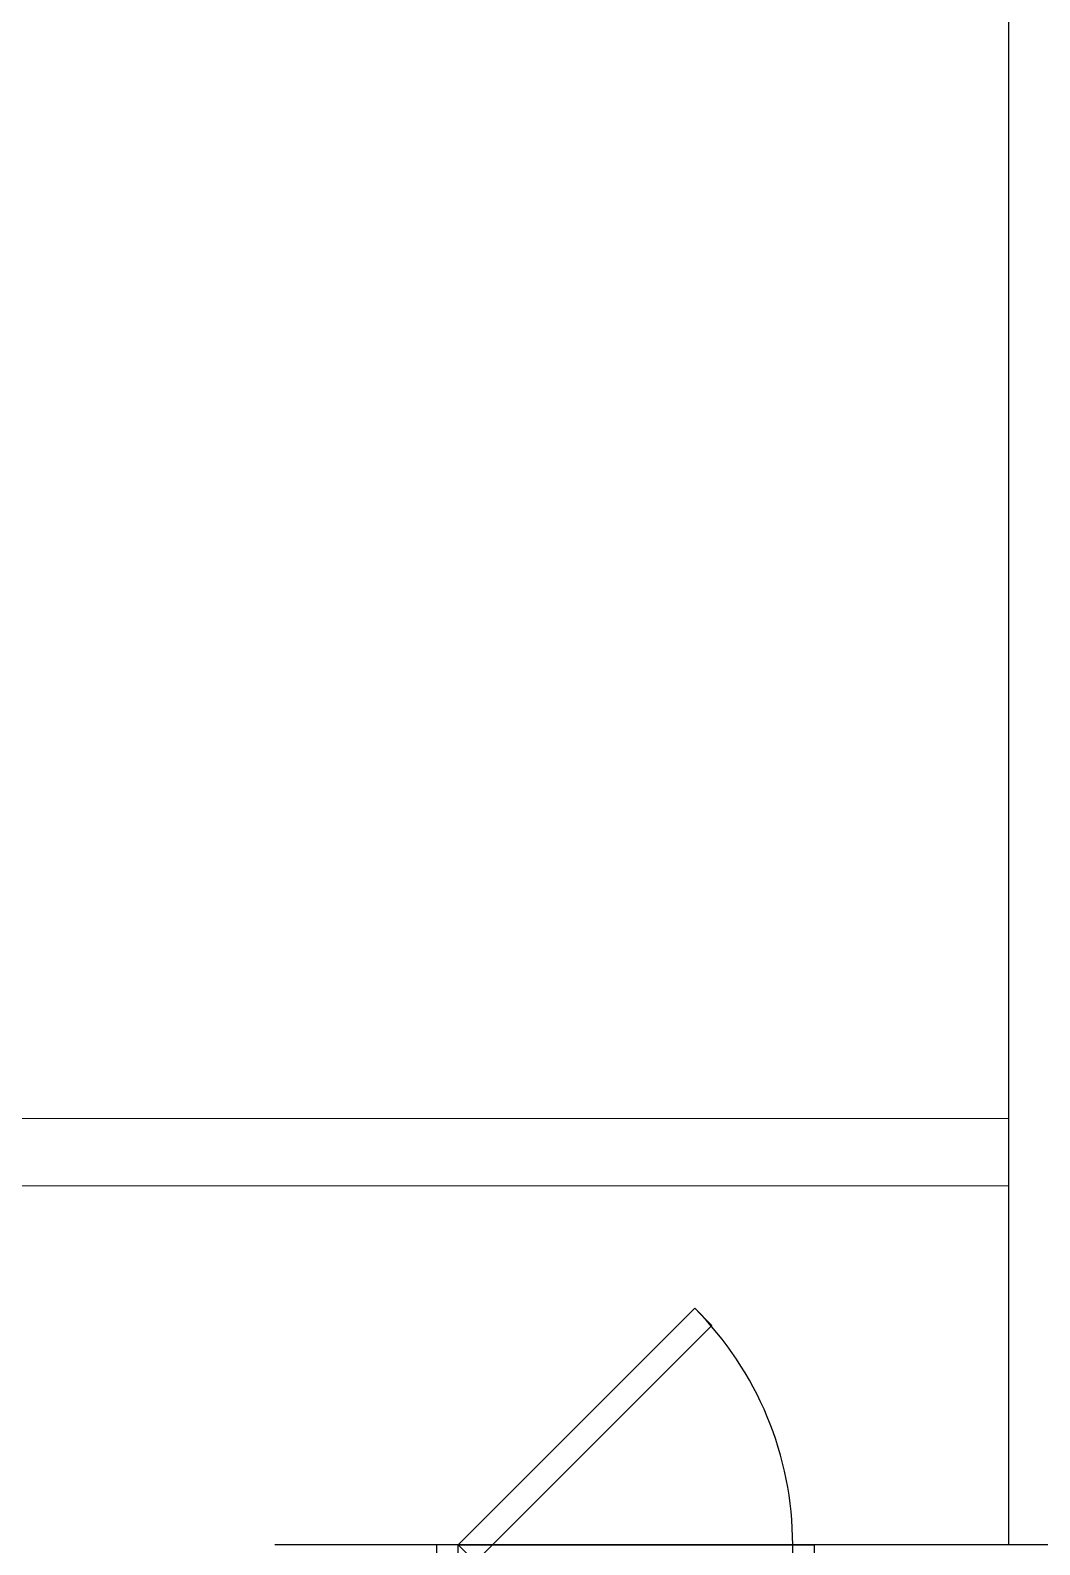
# Model space of a CAD drawing. Extents: x 152195838 to 160350639, y 364657247 to 370318102.
# Drawn here: x 157667384 to 157669255, y 364997282 to 365000089 of the extents above; entities that cross this region are included whole.
import ezdxf

# ---------------------------------------------------------------- set-up
doc = ezdxf.new("R2010")
doc.units = 0
doc.header["$MEASUREMENT"] = 0
for name, color, linetype in [('4A.TEC 마감선 1', 6, 'CONTINUOUS'), ('4A.TEC 벽체 3', 4, 'CONTINUOUS'), ('4A.TEC 벽체 4', 7, 'CONTINUOUS'), ('main-plan$0$4A.TEC DOOR', 4, 'CONTINUOUS'), ('main-Plan$0$4A.TEC 창호 2', 4, 'CONTINUOUS')]:
    doc.layers.add(name, color=color, linetype=linetype)

# ---------------------------------------------------------------- blocks, each defined once
blk = doc.blocks.new('main-Plan$0$4A.TEC 점검구 700')
at = {"layer": 'main-Plan$0$4A.TEC 창호 2', "ltscale": 1.2}
for p, q in [((-55, 0), (-645, 0)), ((-55, -50), (-645, -50)), ((-40, -100), (-660, -100))]:
    blk.add_line(p, q, dxfattribs=at)
at = {"layer": 'main-Plan$0$4A.TEC 창호 2', "flags": 128}
for points in [[(-700, -20), (-700, 0), (-645, 0), (-645, -50), (-660, -50), (-660, -100), (-700, -100), (-700, -80)], [(0, -20), (0, 0), (-55, 0), (-55, -50), (-40, -50), (-40, -100), (0, -100), (0, -80)]]:
    blk.add_lwpolyline(points, dxfattribs=at)
at = {"layer": 'main-Plan$0$4A.TEC 창호 2', "ltscale": 1.2}
blk.add_lwpolyline([(-40, -100), (-71.8, -68.2), (-510.2, -506.6), (-478.4, -538.4)], close=True, dxfattribs=at)
at = {"layer": 'main-Plan$0$4A.TEC 창호 2'}
blk.add_arc((-40, -100), 620, 180, 225, dxfattribs=at)

msp = doc.modelspace()

# ---------------------------------------------------------------- linework, layer by layer
at = {"layer": '4A.TEC 마감선 1'}
msp.add_line((157669197.0046, 365004181.8958), (157669197.0046, 364997281.8958), dxfattribs=at)
at = {"layer": '4A.TEC 벽체 3', "flags": 128}
msp.add_lwpolyline([(157667837.0046, 364994431.8958), (157669647.0046, 364994431.8958), (157669647.0046, 364997281.8958), (157667837.0046, 364997281.8958)], dxfattribs=at)
at = {"layer": '4A.TEC 벽체 4', "color": 251, "lineweight": 0, "ltscale": 15}
for p, q in [((157665387.0046, 364998071.8958), (157669197.0046, 364998071.8958)), ((157665387.0046, 364997946.8958), (157669197.0046, 364997946.8958))]:
    msp.add_line(p, q, dxfattribs=at)

# ---------------------------------------------------------------- block references
at = {"layer": 'main-plan$0$4A.TEC DOOR', "rotation": 180}
msp.add_blockref('main-Plan$0$4A.TEC 점검구 700', (157668137.0046, 364997181.8958), dxfattribs=at)

doc.saveas('drawing.dxf')
